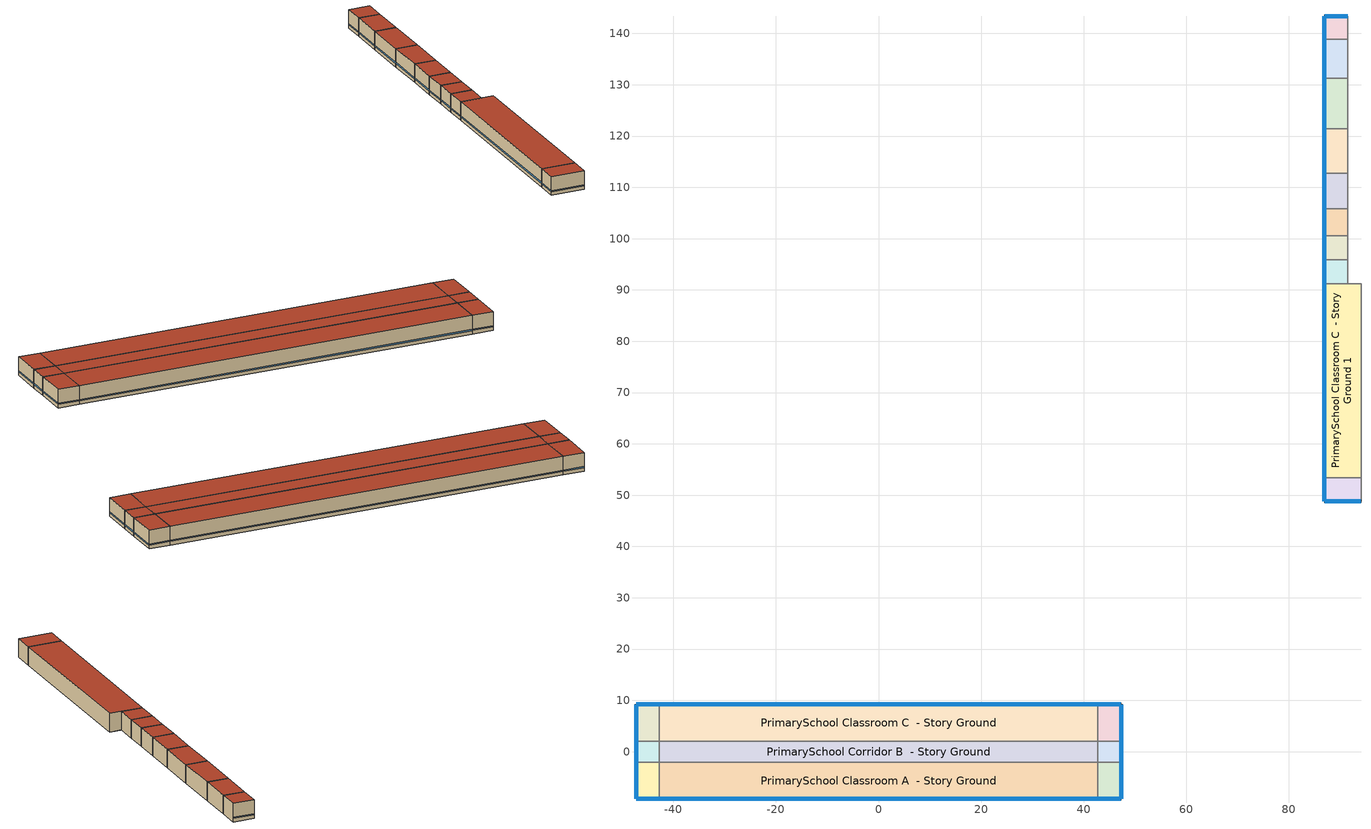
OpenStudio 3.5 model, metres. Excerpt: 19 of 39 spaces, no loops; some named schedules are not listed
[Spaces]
PrimarySchool Classroom A end_a - Story Ground
 floor ground (Foundation F 126 Perim 1171 Area 3262): -47.27,-9.21 -47.27,-2.08 -42.7,-2.08 -42.7,-9.21 z0
 wall outside: -47.27,-2.08 -47.27,-9.21 -42.7,-9.21 z0:3.96
 wall to PrimarySchool Corridor B end_a - Story Ground: -42.7,-2.08 -47.27,-2.08 z0:3.96
 wall to PrimarySchool Classroom A  - Story Ground: -42.7,-9.21 -42.7,-2.08 z0:3.96
 window: -47.25,-9.21 -42.73,-9.21 / -47.27,-2.1 -47.27,-9.19 z0.76:1
 roof outside: -42.7,-9.21 -42.7,-2.08 -47.27,-2.08 -47.27,-9.21 z3.96
PrimarySchool Corridor B end_a - Story Ground
 floor ground (Foundation F 126 Perim 415 Area 1899): -47.27,-2.08 -47.27,2.08 -42.7,2.08 -42.7,-2.08 z0
 wall outside: -47.27,2.08 -47.27,-2.08 z0:3.96
 wall to PrimarySchool Classroom C end_a - Story Ground: -42.7,2.08 -47.27,2.08 z0:3.96
 wall to PrimarySchool Corridor B  - Story Ground: -42.7,-2.08 -42.7,2.08 z0:3.96
 window: -47.27,2.05 -47.27,-2.05 z0.76:1
 roof outside: -42.7,-2.08 -42.7,2.08 -47.27,2.08 -47.27,-2.08 z3.96
PrimarySchool Classroom C end_a - Story Ground
 floor ground (Foundation F 126 Perim 1171 Area 3262): -47.27,2.08 -47.27,9.21 -42.7,9.21 -42.7,2.08 z0
 wall outside: -42.7,9.21 -47.27,9.21 -47.27,2.08 z0:3.96
 wall to PrimarySchool Classroom C  - Story Ground: -42.7,2.08 -42.7,9.21 z0:3.96
 window: -47.27,9.19 -47.27,2.1 / -42.73,9.21 -47.25,9.21 z0.76:1
 roof outside: -42.7,2.08 -42.7,9.21 -47.27,9.21 -47.27,2.08 z3.96
PrimarySchool Classroom A  - Story Ground
 floor ground (Foundation F 126 Perim 854 Area 60936): -42.7,-9.21 -42.7,-2.08 42.7,-2.08 42.7,-9.21 z0
 wall outside: -42.7,-9.21 42.7,-9.21 z0:3.96
 wall to PrimarySchool Corridor B  - Story Ground: 42.7,-2.08 -42.7,-2.08 z0:3.96
 wall to PrimarySchool Classroom A end_b - Story Ground: 42.7,-9.21 42.7,-2.08 z0:3.96
 window: -42.68,-9.21 42.68,-9.21 z0.76:1
 roof outside: 42.7,-9.21 42.7,-2.08 -42.7,-2.08 -42.7,-9.21 z3.96
PrimarySchool Corridor B  - Story Ground
 floor ground (Foundation F 126 Perim 0 Area 35475): -42.7,-2.08 -42.7,2.08 42.7,2.08 42.7,-2.08 z0
 wall to PrimarySchool Classroom C  - Story Ground: 42.7,2.08 -42.7,2.08 z0:3.96
 wall to PrimarySchool Corridor B end_b - Story Ground: 42.7,-2.08 42.7,2.08 z0:3.96
 roof outside: 42.7,-2.08 42.7,2.08 -42.7,2.08 -42.7,-2.08 z3.96
PrimarySchool Classroom C  - Story Ground
 floor ground (Foundation F 126 Perim 854 Area 60936): -42.7,2.08 -42.7,9.21 42.7,9.21 42.7,2.08 z0
 wall outside: 42.7,9.21 -42.7,9.21 z0:3.96
 wall to PrimarySchool Classroom C end_b - Story Ground: 42.7,2.08 42.7,9.21 z0:3.96
 window: 42.68,9.21 -42.68,9.21 z0.76:1
 roof outside: 42.7,2.08 42.7,9.21 -42.7,9.21 -42.7,2.08 z3.96
PrimarySchool Classroom A end_b - Story Ground
 floor ground (Foundation F 126 Perim 1171 Area 3262): 42.7,-9.21 42.7,-2.08 47.27,-2.08 47.27,-9.21 z0
 wall outside: 42.7,-9.21 47.27,-9.21 47.27,-2.08 z0:3.96
 wall to PrimarySchool Corridor B end_b - Story Ground: 47.27,-2.08 42.7,-2.08 z0:3.96
 window: 42.73,-9.21 47.25,-9.21 / 47.27,-9.19 47.27,-2.1 z0.76:1
 roof outside: 47.27,-9.21 47.27,-2.08 42.7,-2.08 42.7,-9.21 z3.96
PrimarySchool Corridor B end_b - Story Ground
 floor ground (Foundation F 126 Perim 415 Area 1899): 42.7,-2.08 42.7,2.08 47.27,2.08 47.27,-2.08 z0
 wall outside: 47.27,-2.08 47.27,2.08 z0:3.96
 wall to PrimarySchool Classroom C end_b - Story Ground: 47.27,2.08 42.7,2.08 z0:3.96
 window: 47.27,-2.05 47.27,2.05 z0.76:1
 roof outside: 47.27,-2.08 47.27,2.08 42.7,2.08 42.7,-2.08 z3.96
PrimarySchool Classroom C end_b - Story Ground
 floor ground (Foundation F 126 Perim 1171 Area 3262): 42.7,2.08 42.7,9.21 47.27,9.21 47.27,2.08 z0
 wall outside: 47.27,2.08 47.27,9.21 42.7,9.21 z0:3.96
 window: 47.25,9.21 42.73,9.21 / 47.27,2.1 47.27,9.19 z0.76:1
 roof outside: 47.27,2.08 47.27,9.21 42.7,9.21 42.7,2.08 z3.96
PrimarySchool Classroom C end_a - Story Ground 1
 floor ground (Foundation F 126 Perim 1171 Area 3262): 94.03,48.84 86.9,48.84 86.9,53.41 94.03,53.41 z0
 wall outside: 86.9,53.41 86.9,48.84 94.03,48.84 z0:3.96
 wall to PrimarySchool Classroom C  - Story Ground 1: 94.03,53.41 86.9,53.41 z0:3.96
 wall to PrimarySchool Corridor B end_a - Story Ground 1: 94.03,48.84 94.03,53.41 z0:3.96
 window: 86.92,48.84 94.01,48.84 / 86.9,53.38 86.9,48.86 z0.76:1
 roof outside: 94.03,53.41 86.9,53.41 86.9,48.84 94.03,48.84 z3.96
PrimarySchool Classroom C  - Story Ground 1
 floor ground (Foundation F 126 Perim 3784 Area 2700): 94.03,53.41 86.9,53.41 86.9,91.25 94.03,91.25 z0
 wall outside: 86.9,91.25 86.9,53.41 z0:3.96
 wall to PrimarySchool Kitchen B  - Story Ground: 94.03,91.25 91.47,91.25 z0:3.96
 wall to PrimarySchool Corridor B  - Story Ground 1: 94.03,53.41 94.03,91.25 z0:3.96
 wall to PrimarySchool Kitchen C  - Story Ground: 91.47,91.25 86.9,91.25 z0:3.96
 window: 86.9,91.23 86.9,53.43 z0.76:1
 roof outside: 94.03,91.25 86.9,91.25 86.9,53.41 94.03,53.41 z3.96
PrimarySchool Kitchen C  - Story Ground
 floor ground (Foundation F 126 Perim 461 Area 211): 91.47,91.25 86.9,91.25 86.9,95.86 91.47,95.86 z0
 wall outside: 86.9,95.86 86.9,91.25 z0:3.96
 wall to PrimarySchool Lobby C  - Story Ground: 91.47,95.86 86.9,95.86 z0:3.96
 wall to PrimarySchool Kitchen B  - Story Ground: 91.47,91.25 91.47,95.86 z0:3.96
 window: 86.9,95.84 86.9,91.28 z0.76:1
 roof outside: 91.47,95.86 86.9,95.86 86.9,91.25 91.47,91.25 z3.96
PrimarySchool Lobby C  - Story Ground
 floor ground (Foundation F 126 Perim 471 Area 2153): 91.47,95.86 86.9,95.86 86.9,100.57 91.47,100.57 z0
 wall outside: 86.9,100.57 86.9,95.86 z0:3.96
 wall to PrimarySchool Restroom C  - Story Ground: 91.47,100.57 86.9,100.57 z0:3.96
 wall to PrimarySchool Lobby B  - Story Ground: 91.47,95.86 91.47,100.57 z0:3.96
 window: 86.9,100.55 86.9,95.89 z0.76:1
 roof outside: 91.47,100.57 86.9,100.57 86.9,95.86 91.47,95.86 z3.96
PrimarySchool Restroom C  - Story Ground
 floor ground (Foundation F 126 Perim 524 Area 2395): 91.47,100.57 86.9,100.57 86.9,105.81 91.47,105.81 z0
 wall outside: 86.9,105.81 86.9,100.57 z0:3.96
 wall to PrimarySchool Mechanical C  - Story Ground: 91.47,105.81 86.9,105.81 z0:3.96
 wall to PrimarySchool Restroom B  - Story Ground: 91.47,100.57 91.47,105.81 z0:3.96
 window: 86.9,105.79 86.9,100.6 z0.76:1
 roof outside: 91.47,105.81 86.9,105.81 86.9,100.57 91.47,100.57 z3.96
PrimarySchool Mechanical C  - Story Ground
 floor ground (Foundation F 126 Perim 694 Area 3173): 91.47,105.81 86.9,105.81 86.9,112.75 91.47,112.75 z0
 wall outside: 86.9,112.75 86.9,105.81 z0:3.96
 wall to PrimarySchool Cafeteria C  - Story Ground: 91.47,112.75 86.9,112.75 z0:3.96
 wall to PrimarySchool Mechanical B  - Story Ground: 91.47,105.81 91.47,112.75 z0:3.96
 window: 86.9,112.73 86.9,105.84 z0.76:1
 roof outside: 91.47,112.75 86.9,112.75 86.9,105.81 91.47,105.81 z3.96
PrimarySchool Cafeteria C  - Story Ground
 floor ground (Foundation F 126 Perim 866 Area 396): 91.47,112.75 86.9,112.75 86.9,121.41 91.47,121.41 z0
 wall outside: 86.9,121.41 86.9,112.75 z0:3.96
 wall to PrimarySchool Gym C  - Story Ground: 91.47,121.41 86.9,121.41 z0:3.96
 wall to PrimarySchool Cafeteria B  - Story Ground: 91.47,112.75 91.47,121.41 z0:3.96
 window: 86.9,121.39 86.9,112.78 z0.76:1
 roof outside: 91.47,121.41 86.9,121.41 86.9,112.75 91.47,112.75 z3.96
PrimarySchool Gym C  - Story Ground
 floor ground (Foundation F 126 Perim 983 Area 4496): 91.47,121.41 86.9,121.41 86.9,131.24 91.47,131.24 z0
 wall outside: 86.9,131.24 86.9,121.41 z0:3.96
 wall to PrimarySchool Office C  - Story Ground: 91.47,131.24 86.9,131.24 z0:3.96
 wall to PrimarySchool Gym B  - Story Ground: 91.47,121.41 91.47,131.24 z0:3.96
 window: 86.9,131.22 86.9,121.44 z0.76:1
 roof outside: 91.47,131.24 86.9,131.24 86.9,121.41 91.47,121.41 z3.96
PrimarySchool Office C  - Story Ground
 floor ground (Foundation F 126 Perim 757 Area 346): 91.47,131.24 86.9,131.24 86.9,138.81 91.47,138.81 z0
 wall outside: 86.9,138.81 86.9,131.24 z0:3.96
 wall to PrimarySchool Office C end_b - Story Ground: 91.47,138.81 86.9,138.81 z0:3.96
 wall to PrimarySchool Office B  - Story Ground: 91.47,131.24 91.47,138.81 z0:3.96
 window: 86.9,138.79 86.9,131.27 z0.76:1
 roof outside: 91.47,138.81 86.9,138.81 86.9,131.24 91.47,131.24 z3.96
PrimarySchool Office C end_b - Story Ground
 floor ground (Foundation F 126 Perim 914 Area 209): 91.47,138.81 86.9,138.81 86.9,143.38 91.47,143.38 z0
 wall outside: 91.47,143.38 86.9,143.38 86.9,138.81 z0:3.96
 wall to PrimarySchool Office B end_b - Story Ground: 91.47,138.81 91.47,143.38 z0:3.96
 window: 86.9,143.36 86.9,138.84 / 91.45,143.38 86.92,143.38 z0.76:1
 roof outside: 91.47,143.38 86.9,143.38 86.9,138.81 91.47,138.81 z3.96
[Site]
Altoona Blair Co_PA_USA: Latitude {deg}=40.3; Longitude {deg}=-78.32; Time Zone {hr}=-5; Elevation {m}=448; Terrain=City
[Site:WaterMainsTemperature]
Calculation Method=Correlation; Annual Average Outdoor Air Temperature {C}=10.9275; Maximum Difference In Monthly Average Outdoor Air Temperatures {deltaC}=25.21
[SizingPeriod:DesignDay] Daily Dry-Bulb Temperature Range {deltaC}=10.7; Barometric Pressure {Pa}=96058; Wind Speed {m/s}=3.5; Wind Direction {deg}=280; Rain Indicator=No; Snow Indicator=No; Day of Month=21; Month=7; Day Type=SummerDesignDay; Daylight Saving Time Indicator=No; Dry-Bulb Temperature Range Modifier Type=DefaultMultipliers; Solar Model Indicator=ASHRAETau; ASHRAE Clear Sky Optical Depth for Beam Irradiance=0.438; ASHRAE Clear Sky Optical Depth for Diffuse Irradiance=2.116
Name | Maximum Dry-Bulb Temperature {C} | Humidity Condition Type | Wetbulb or DewPoint at Maximum Dry-Bulb {C}
Altoona Blair Co Ann Clg .4% Condns DB=>MWB 1 | 31.3 | Wetbulb | 22.1
Altoona Blair Co Ann Clg .4% Condns WB=>MDB 1 | 28.8 | Wetbulb | 23.7
Altoona Blair Co Ann Clg 1% Condns DB=>MWB 1 | 29.8 | Wetbulb | 21.6
Altoona Blair Co Ann Clg 2% Condns DP=>MDB 1 | 24.6 | Dewpoint | 20.6
[ClimateZones]
Climate Zone Institution Name 1=ASHRAE; Climate Zone Document Name 1=ANSI/ASHRAE Standard 169; Climate Zone Document Year 1=2006; Climate Zone Value 1=ASHRAE 169-2013-5A; Climate Zone Institution Name 2=CEC; Climate Zone Document Name 2=California Climate Zone Descriptions; Climate Zone Document Year 2=1995
[Building]
ComStock DOE Ref 1980-2004|PrimarySchool: North Axis {deg}=225; Default Construction Set=ComStock DOE Ref 1980-2004 - PriSchl - ASHRAE 169-2013-5A; Default Schedule Set=Building Default Schedule Set; Standards Building Type=PrimarySchool
[Site:GroundTemperature:FCfactorMethod]
January Ground Temperature {C}=9.7; February Ground Temperature {C}=6; March Ground Temperature {C}=-2.2; April Ground Temperature {C}=-3.4; May Ground Temperature {C}=-4.2; June Ground Temperature {C}=2.7; July Ground Temperature {C}=7.5; August Ground Temperature {C}=13.7; September Ground Temperature {C}=18.6; October Ground Temperature {C}=22; November Ground Temperature {C}=20.7; December Ground Temperature {C}=16.5
[Construction:FfactorGroundFloor] F-Factor {W/m-K}=1.26344
Name | Area {m2} | PerimeterExposed {m}
Foundation F 126 Perim 914 Area 209 | 20.9032 | 9.144
Foundation F 126 Perim 983 Area 4496 | 44.9568 | 9.83308
Foundation F 126 Perim 866 Area 396 | 39.5966 | 8.66067
Foundation F 126 Perim 415 Area 1899 | 18.9911 | 4.15377
Foundation F 126 Perim 1171 Area 3262 | 32.6209 | 11.7069
Foundation F 126 Perim 0 Area 35475 | 354.752 | 0
Foundation F 126 Perim 461 Area 211 | 21.0951 | 4.61398
Foundation F 126 Perim 3784 Area 2700 | 270.004 | 37.8426
Foundation F 126 Perim 524 Area 2395 | 23.9482 | 5.238
Foundation F 126 Perim 854 Area 60936 | 609.357 | 85.4048
Foundation F 126 Perim 757 Area 346 | 34.6012 | 7.56807
Foundation F 126 Perim 694 Area 3173 | 31.7291 | 6.93988
Foundation F 126 Perim 471 Area 2153 | 21.5274 | 4.70853
[DefaultConstructionSet]
ComStock DOE Ref 1980-2004 - PriSchl - ASHRAE 169-2013-5A: Default Exterior Surface Constructions=Default Surface Constructions 1; Default Interior Surface Constructions=Default Surface Constructions 2; Default Ground Contact Surface Constructions=Default Surface Constructions 3; Default Exterior SubSurface Constructions=Default Sub Surface Constructions 1; Default Interior SubSurface Constructions=Default Sub Surface Constructions 2; Interior Partition Construction=Typical Interior Partition
[DefaultSurfaceConstructions]
Name | Floor Construction | Wall Construction | Roof Ceiling Construction
Default Surface Constructions 1 | Typical Insulated Exterior Mass Floor | Typical Insulated Exterior Mass Wall R-10.0 | Typical IEAD Roof R-18.87
Default Surface Constructions 2 | Typical Interior Floor | Typical Interior Wall | Typical Interior Ceiling
Default Surface Constructions 3 | Typical Insulated Carpeted 6in Slab Floor | Typical Insulated Basement Mass Wall R-10.0
[Construction]
Typical Insulated Exterior Mass Floor: Typical Insulation R-10.02, 4 in. Normalweight Concrete Floor, Typical Carpet Pad
Typical IEAD Roof R-18.87: Roof Membrane, Typical Insulation R-17.75, Metal Roof Surface
Typical Interior Floor: 100mm Normalweight concrete floor, CP02 CARPET PAD
Typical Interior Wall: G01 13mm gypsum board, G01 13mm gypsum board
Typical Interior Ceiling: CP02 CARPET PAD, 100mm Normalweight concrete floor
Typical Insulated Carpeted 6in Slab Floor: 6 in. Normalweight Concrete Floor, Typical Carpet Pad
Typical Insulated Basement Mass Wall R-10.0: Typical Insulation R-8.45, 8 in. Concrete Block Basement Wall
U 0.59 SHGC 0.39 Simple Glazing Window U-0.59 SHGC 0.39: U 0.59 SHGC 0.39 Simple Glazing U-0.59 SHGC 0.39
U 0.59 SHGC 0.39 Simple Glazing Window U-0.59 SHGC 0.39 1: U 0.59 SHGC 0.39 Simple Glazing U-0.59 SHGC 0.39 1
Typical Insulated Metal Door: F08 Metal surface, Typical Insulation R-7.61
U 0.88 SHGC 0.16 Sgl Ref-A-L Clr 6mm: REF A CLEAR LO 6MM
Typical Overhead Door: Typical Insulation R-7.61
Typical Interior Window: Clear 3mm
Typical Interior Door; Typical Interior Partition: G05 25mm wood
Typical Insulated Exterior Mass Wall R-10.0: 1IN Stucco, 8IN CONCRETE HW RefBldg, Typical Insulation R-7.61, 1/2IN Gypsum
[Material:NoMass] Roughness=Smooth; Thermal Absorptance=0.9; Solar Absorptance=0.7
Name | Thermal Resistance {m2-K/W} | Visible Absorptance
Typical Insulation R-10.02 | 1.76396 | 0.7
Typical Carpet Pad; CP02 CARPET PAD | 0.21648 | 0.8
Typical Insulation R-17.75 | 3.12608 | 0.7
Typical Insulation R-8.45 | 1.4881 | 0.7
Typical Insulation R-7.61 | 1.34047 | 0.7
[Material] Thermal Absorptance=0.9
Name | Roughness | Thickness {m} | Conductivity {W/m-K} | Density {kg/m3} | Specific Heat {J/kg-K} | Solar Absorptance | Visible Absorptance
4 in. Normalweight Concrete Floor | MediumRough | 0.1016 | 2.31 | 2322 | 832 | 0.7 | 0.7
Roof Membrane | VeryRough | 0.0095 | 0.16 | 1121.29 | 1460 | 0.7 | 0.7
Metal Roof Surface; F08 Metal surface | Smooth | 0.0008 | 45.28 | 7824 | 500 | 0.7 | 0.7
100mm Normalweight concrete floor | MediumRough | 0.1016 | 2.31045 | 2322 | 832.557 | 0.7 | 0.7
G01 13mm gypsum board | Smooth | 0.0127 | 0.160031 | 800.001 | 1090.73 | 0.7 | 0.5
6 in. Normalweight Concrete Floor | MediumRough | 0.1524 | 2.31 | 2322 | 832 | 0.7 | 0.7
8 in. Concrete Block Basement Wall | MediumRough | 0.2032 | 1.326 | 1842 | 912 | 0.7 | 0.7
G05 25mm wood | MediumSmooth | 0.0254 | 0.15 | 608 | 1630 | 0.5 | 0.5
1IN Stucco | Smooth | 0.0253 | 0.6918 | 1858 | 837 | 0.7 | 0.92
8IN CONCRETE HW RefBldg | Rough | 0.2032 | 1.311 | 2240 | 836.8 | 0.7 | 0.7
1/2IN Gypsum | Smooth | 0.0127 | 0.16 | 784.9 | 830 | 0.4 | 0.4
[DefaultSubSurfaceConstructions]
Name | Fixed Window Construction | Operable Window Construction | Door Construction | Glass Door Construction | Overhead Door Construction | Tubular Daylight Dome Construction | Tubular Daylight Diffuser Construction
Default Sub Surface Constructions 1 | U 0.59 SHGC 0.39 Simple Glazing Window U-0.59 SHGC 0.39 | U 0.59 SHGC 0.39 Simple Glazing Window U-0.59 SHGC 0.39 1 | Typical Insulated Metal Door | U 0.88 SHGC 0.16 Sgl Ref-A-L Clr 6mm | Typical Overhead Door | Typical Interior Window | Typical Interior Window
Default Sub Surface Constructions 2 | Typical Interior Window | Typical Interior Window | Typical Interior Door
[WindowMaterial:SimpleGlazingSystem] U-Factor {W/m2-K}=3.35018; Solar Heat Gain Coefficient=0.39; Visible Transmittance=0.31
U 0.59 SHGC 0.39 Simple Glazing U-0.59 SHGC 0.39; U 0.59 SHGC 0.39 Simple Glazing U-0.59 SHGC 0.39 1
[WindowMaterial:Glazing] Optical Data Type=SpectralAverage; Infrared Transmittance at Normal Incidence=0; Front Side Infrared Hemispherical Emissivity=0.84; Conductivity {W/m-K}=0.9; Dirt Correction Factor for Solar and Visible Transmittance=1; Solar Diffusing=No
Name | Thickness {m} | Solar Transmittance at Normal Incidence | Front Side Solar Reflectance at Normal Incidence | Back Side Solar Reflectance at Normal Incidence | Visible Transmittance at Normal Incidence | Front Side Visible Reflectance at Normal Incidence | Back Side Visible Reflectance at Normal Incidence | Back Side Infrared Hemispherical Emissivity
REF A CLEAR LO 6MM | 0.006 | 0.066 | 0.341 | 0.493 | 0.08 | 0.41 | 0.37 | 0.4
Clear 3mm | 0.003 | 0.837 | 0.075 | 0.075 | 0.898 | 0.081 | 0.081 | 0.84
[SpaceType]
Name | Default Schedule Set | Design Specification Outdoor Air Object | Standards Building Type | Standards Space Type
PrimarySchool Kitchen - ComStock DOE Ref 1980-2004 | PrimarySchool Kitchen Schedule Set | PrimarySchool Kitchen Ventilation | PrimarySchool | Kitchen
PrimarySchool Lobby - ComStock DOE Ref 1980-2004 | PrimarySchool Lobby Schedule Set | PrimarySchool Lobby Ventilation | PrimarySchool | Lobby
PrimarySchool Restroom - ComStock DOE Ref 1980-2004 | PrimarySchool Restroom Schedule Set | PrimarySchool Restroom Ventilation | PrimarySchool | Restroom
PrimarySchool Mechanical - ComStock DOE Ref 1980-2004 | PrimarySchool Mechanical Schedule Set | PrimarySchool Mechanical Ventilation | PrimarySchool | Mechanical
PrimarySchool Cafeteria - ComStock DOE Ref 1980-2004 | PrimarySchool Cafeteria Schedule Set | PrimarySchool Cafeteria Ventilation | PrimarySchool | Cafeteria
PrimarySchool Gym - ComStock DOE Ref 1980-2004 | PrimarySchool Gym Schedule Set | PrimarySchool Gym Ventilation | PrimarySchool | Gym
PrimarySchool Office - ComStock DOE Ref 1980-2004 | PrimarySchool Office Schedule Set | PrimarySchool Office Ventilation | PrimarySchool | Office
PrimarySchool Corridor - ComStock DOE Ref 1980-2004 | PrimarySchool Corridor Schedule Set | PrimarySchool Corridor Ventilation | PrimarySchool | Corridor
PrimarySchool Classroom - ComStock DOE Ref 1980-2004 | PrimarySchool Classroom Schedule Set | PrimarySchool Classroom Ventilation
[BuildingStory]
Story Ground: Nominal Z Coordinate {m}=0; Nominal Floor to Floor Height {m}=3.9624
[Space] Building Story=Story Ground
Name | Space Type | Thermal Zone
PrimarySchool Classroom A end_a - Story Ground | PrimarySchool Classroom - ComStock DOE Ref 1980-2004 | Zone PrimarySchool Classroom A end_a - Story Ground
PrimarySchool Corridor B end_a - Story Ground | PrimarySchool Corridor - ComStock DOE Ref 1980-2004 | Zone PrimarySchool Corridor B end_a - Story Ground
PrimarySchool Classroom C end_a - Story Ground | PrimarySchool Classroom - ComStock DOE Ref 1980-2004 | Zone PrimarySchool Classroom C end_a - Story Ground
PrimarySchool Classroom A  - Story Ground | PrimarySchool Classroom - ComStock DOE Ref 1980-2004 | Zone PrimarySchool Classroom A  - Story Ground
PrimarySchool Corridor B  - Story Ground | PrimarySchool Corridor - ComStock DOE Ref 1980-2004 | Zone PrimarySchool Corridor B  - Story Ground
PrimarySchool Classroom C  - Story Ground | PrimarySchool Classroom - ComStock DOE Ref 1980-2004 | Zone PrimarySchool Classroom C  - Story Ground
PrimarySchool Classroom A end_b - Story Ground | PrimarySchool Classroom - ComStock DOE Ref 1980-2004 | Zone PrimarySchool Classroom A end_b - Story Ground
PrimarySchool Corridor B end_b - Story Ground | PrimarySchool Corridor - ComStock DOE Ref 1980-2004 | Zone PrimarySchool Corridor B end_b - Story Ground
PrimarySchool Classroom C end_b - Story Ground | PrimarySchool Classroom - ComStock DOE Ref 1980-2004 | Zone PrimarySchool Classroom C end_b - Story Ground
PrimarySchool Classroom C end_a - Story Ground 1 | PrimarySchool Classroom - ComStock DOE Ref 1980-2004 | Zone PrimarySchool Classroom C end_a - Story Ground 1
PrimarySchool Classroom C  - Story Ground 1 | PrimarySchool Classroom - ComStock DOE Ref 1980-2004 | Zone PrimarySchool Classroom C  - Story Ground 1
PrimarySchool Kitchen C  - Story Ground | PrimarySchool Kitchen - ComStock DOE Ref 1980-2004 | Zone PrimarySchool Kitchen C  - Story Ground
PrimarySchool Lobby C  - Story Ground | PrimarySchool Lobby - ComStock DOE Ref 1980-2004 | Zone PrimarySchool Lobby C  - Story Ground
PrimarySchool Restroom C  - Story Ground | PrimarySchool Restroom - ComStock DOE Ref 1980-2004 | Zone PrimarySchool Restroom C  - Story Ground
PrimarySchool Mechanical C  - Story Ground | PrimarySchool Mechanical - ComStock DOE Ref 1980-2004 | Zone PrimarySchool Mechanical C  - Story Ground
PrimarySchool Cafeteria C  - Story Ground | PrimarySchool Cafeteria - ComStock DOE Ref 1980-2004 | Zone PrimarySchool Cafeteria C  - Story Ground
PrimarySchool Gym C  - Story Ground | PrimarySchool Gym - ComStock DOE Ref 1980-2004 | Zone PrimarySchool Gym C  - Story Ground
PrimarySchool Office C  - Story Ground | PrimarySchool Office - ComStock DOE Ref 1980-2004 | Zone PrimarySchool Office C  - Story Ground
PrimarySchool Office C end_b - Story Ground | PrimarySchool Office - ComStock DOE Ref 1980-2004 | Zone PrimarySchool Office C end_b - Story Ground
[ThermalZone] Multiplier=1; Use Ideal Air Loads=No
Name | Thermostat
Zone PrimarySchool Classroom A end_a - Story Ground | PrimarySchool Classroom - ComStock DOE Ref 1980-2004 Thermostat 2
Zone PrimarySchool Corridor B end_a - Story Ground | PrimarySchool Corridor - ComStock DOE Ref 1980-2004 Thermostat 2
Zone PrimarySchool Classroom C end_a - Story Ground | PrimarySchool Classroom - ComStock DOE Ref 1980-2004 Thermostat 7
Zone PrimarySchool Classroom A  - Story Ground | PrimarySchool Classroom - ComStock DOE Ref 1980-2004 Thermostat
Zone PrimarySchool Corridor B  - Story Ground | PrimarySchool Corridor - ComStock DOE Ref 1980-2004 Thermostat
Zone PrimarySchool Classroom C  - Story Ground | PrimarySchool Classroom - ComStock DOE Ref 1980-2004 Thermostat 5
Zone PrimarySchool Classroom A end_b - Story Ground | PrimarySchool Classroom - ComStock DOE Ref 1980-2004 Thermostat 4
Zone PrimarySchool Corridor B end_b - Story Ground | PrimarySchool Corridor - ComStock DOE Ref 1980-2004 Thermostat 4
Zone PrimarySchool Classroom C end_b - Story Ground | PrimarySchool Classroom - ComStock DOE Ref 1980-2004 Thermostat 9
Zone PrimarySchool Classroom C end_a - Story Ground 1 | PrimarySchool Classroom - ComStock DOE Ref 1980-2004 Thermostat 8
Zone PrimarySchool Classroom C  - Story Ground 1 | PrimarySchool Classroom - ComStock DOE Ref 1980-2004 Thermostat 6
Zone PrimarySchool Kitchen C  - Story Ground | PrimarySchool Kitchen - ComStock DOE Ref 1980-2004 Thermostat 2
Zone PrimarySchool Lobby C  - Story Ground | PrimarySchool Lobby - ComStock DOE Ref 1980-2004 Thermostat 2
Zone PrimarySchool Restroom C  - Story Ground | PrimarySchool Restroom - ComStock DOE Ref 1980-2004 Thermostat 2
Zone PrimarySchool Mechanical C  - Story Ground | PrimarySchool Mechanical - ComStock DOE Ref 1980-2004 Thermostat 2
Zone PrimarySchool Cafeteria C  - Story Ground | PrimarySchool Cafeteria - ComStock DOE Ref 1980-2004 Thermostat 2
Zone PrimarySchool Gym C  - Story Ground | PrimarySchool Gym - ComStock DOE Ref 1980-2004 Thermostat 2
Zone PrimarySchool Office C  - Story Ground | PrimarySchool Office - ComStock DOE Ref 1980-2004 Thermostat 4
Zone PrimarySchool Office C end_b - Story Ground | PrimarySchool Office - ComStock DOE Ref 1980-2004 Thermostat 5
[People:Definition] Number of People Calculation Method=People/Area; Fraction Radiant=0.3
Name | People per Space Floor Area {person/m2}
PrimarySchool Cafeteria People Definition | 0.71763
PrimarySchool Classroom People Definition | 0.249938
PrimarySchool Corridor People Definition; PrimarySchool Restroom People Definition | 0.0999967
PrimarySchool Gym People Definition | 0.300313
PrimarySchool Kitchen People Definition | 0.149941
PrimarySchool Mechanical People Definition | 0.0100104
PrimarySchool Office People Definition | 0.0500522
[People] Work Efficiency Schedule=Work Efficiency Schedule; Clothing Insulation Schedule=Clothing Schedule; Air Velocity Schedule=Air Velocity Schedule; Multiplier=1
Name | People Definition | Space or SpaceType
PrimarySchool Cafeteria People | PrimarySchool Cafeteria People Definition | PrimarySchool Cafeteria - ComStock DOE Ref 1980-2004
PrimarySchool Classroom People | PrimarySchool Classroom People Definition | PrimarySchool Classroom - ComStock DOE Ref 1980-2004
PrimarySchool Corridor People | PrimarySchool Corridor People Definition | PrimarySchool Corridor - ComStock DOE Ref 1980-2004
PrimarySchool Gym People | PrimarySchool Gym People Definition | PrimarySchool Gym - ComStock DOE Ref 1980-2004
PrimarySchool Kitchen People | PrimarySchool Kitchen People Definition | PrimarySchool Kitchen - ComStock DOE Ref 1980-2004
PrimarySchool Mechanical People | PrimarySchool Mechanical People Definition | PrimarySchool Mechanical - ComStock DOE Ref 1980-2004
PrimarySchool Office People | PrimarySchool Office People Definition | PrimarySchool Office - ComStock DOE Ref 1980-2004
PrimarySchool Restroom People | PrimarySchool Restroom People Definition | PrimarySchool Restroom - ComStock DOE Ref 1980-2004
[Lights:Definition] Design Level Calculation Method=Watts/Area; Fraction Visible=0.2; Return Air Fraction=0
Name | Watts per Space Floor Area {W/m2} | Fraction Radiant
PrimarySchool Cafeteria Lights Definition | 15.8229 | 0.660837
PrimarySchool Classroom Lights Definition | 22.6042 | 0.660837
PrimarySchool Corridor Lights Definition; PrimarySchool Restroom Lights Definition | 10.1719 | 0.660837
PrimarySchool Gym Lights Definition | 12.0933 | 0.660837
PrimarySchool Kitchen Lights Definition | 18.0834 | 0.660837
PrimarySchool Lobby Lights Definition | 12.8844 | 0.660837
PrimarySchool Mechanical Lights Definition | 8.70262 | 0.647157
PrimarySchool Office Lights Definition | 21.361 | 0.660837
[Lights] Fraction Replaceable=1
Name | Lights Definition | Space or SpaceType
PrimarySchool Cafeteria Lights | PrimarySchool Cafeteria Lights Definition | PrimarySchool Cafeteria - ComStock DOE Ref 1980-2004
PrimarySchool Classroom Lights | PrimarySchool Classroom Lights Definition | PrimarySchool Classroom - ComStock DOE Ref 1980-2004
PrimarySchool Corridor Lights | PrimarySchool Corridor Lights Definition | PrimarySchool Corridor - ComStock DOE Ref 1980-2004
PrimarySchool Gym Lights | PrimarySchool Gym Lights Definition | PrimarySchool Gym - ComStock DOE Ref 1980-2004
PrimarySchool Kitchen Lights | PrimarySchool Kitchen Lights Definition | PrimarySchool Kitchen - ComStock DOE Ref 1980-2004
PrimarySchool Lobby Lights | PrimarySchool Lobby Lights Definition | PrimarySchool Lobby - ComStock DOE Ref 1980-2004
PrimarySchool Mechanical Lights | PrimarySchool Mechanical Lights Definition | PrimarySchool Mechanical - ComStock DOE Ref 1980-2004
PrimarySchool Office Lights | PrimarySchool Office Lights Definition | PrimarySchool Office - ComStock DOE Ref 1980-2004
PrimarySchool Restroom Lights | PrimarySchool Restroom Lights Definition | PrimarySchool Restroom - ComStock DOE Ref 1980-2004
[ElectricEquipment:Definition] Design Level Calculation Method=Watts/Area
Name | Watts per Space Floor Area {W/m2} | Fraction Latent | Fraction Radiant | Fraction Lost
PrimarySchool Cafeteria Elec Equip Definition | 3.29942 | 0 | 0.5 | 0
PrimarySchool Classroom Elec Equip Definition | 1.9433 | 0 | 0.5 | 0
PrimarySchool Corridor Elec Equip Definition; PrimarySchool Lobby Elec Equip Definition; PrimarySchool Mechanical Elec Equip Definition; PrimarySchool Restroom Elec Equip Definition | 0.517282 | 0 | 0.5 | 0
PrimarySchool Gym Elec Equip Definition | 0.643107 | 0 | 0.5 | 0
PrimarySchool Kitchen Elec Equip Definition | 24.7457 | 0.25 | 0.3 | 0.2
PrimarySchool Office Elec Equip Definition | 1.39806 | 0 | 0.5 | 0
[ElectricEquipment]
Name | Electric Equipment Definition | Space or SpaceType
PrimarySchool Cafeteria Elec Equip | PrimarySchool Cafeteria Elec Equip Definition | PrimarySchool Cafeteria - ComStock DOE Ref 1980-2004
PrimarySchool Classroom Elec Equip | PrimarySchool Classroom Elec Equip Definition | PrimarySchool Classroom - ComStock DOE Ref 1980-2004
PrimarySchool Corridor Elec Equip | PrimarySchool Corridor Elec Equip Definition | PrimarySchool Corridor - ComStock DOE Ref 1980-2004
PrimarySchool Gym Elec Equip | PrimarySchool Gym Elec Equip Definition | PrimarySchool Gym - ComStock DOE Ref 1980-2004
PrimarySchool Kitchen Elec Equip | PrimarySchool Kitchen Elec Equip Definition | PrimarySchool Kitchen - ComStock DOE Ref 1980-2004
PrimarySchool Lobby Elec Equip | PrimarySchool Lobby Elec Equip Definition | PrimarySchool Lobby - ComStock DOE Ref 1980-2004
PrimarySchool Mechanical Elec Equip | PrimarySchool Mechanical Elec Equip Definition | PrimarySchool Mechanical - ComStock DOE Ref 1980-2004
PrimarySchool Office Elec Equip | PrimarySchool Office Elec Equip Definition | PrimarySchool Office - ComStock DOE Ref 1980-2004
PrimarySchool Restroom Elec Equip | PrimarySchool Restroom Elec Equip Definition | PrimarySchool Restroom - ComStock DOE Ref 1980-2004
[DesignSpecification:OutdoorAir] Outdoor Air Method=Sum
Name | Outdoor Air Flow per Person {m3/s-person} | Outdoor Air Flow per Floor Area {m3/s-m2}
PrimarySchool Cafeteria Ventilation; PrimarySchool Gym Ventilation; PrimarySchool Office Ventilation | 0.00943895
PrimarySchool Classroom Ventilation | 0.00799951
PrimarySchool Corridor Ventilation; PrimarySchool Lobby Ventilation |  | 0.000508
PrimarySchool Kitchen Ventilation |  | 0.0023876
PrimarySchool Mechanical Ventilation |  | 0.000254
PrimarySchool Restroom Ventilation |  | 0.0048768
[DefaultScheduleSet]
Name | Number of People Schedule | People Activity Level Schedule | Lighting Schedule | Electric Equipment Schedule | Infiltration Schedule | Gas Equipment Schedule | Hours of Operation Schedule
PrimarySchool Cafeteria Schedule Set | PrimarySchool Cafeteria Occ | PrimarySchool Activity | Education_School BLDG_LIGHT_EndUseData | Education_School BLDG_EQUIP_EndUseData | PrimarySchool Infil
PrimarySchool Classroom Schedule Set; PrimarySchool Corridor Schedule Set; PrimarySchool Lobby Schedule Set; PrimarySchool Mechanical Schedule Set; PrimarySchool Office Schedule Set; PrimarySchool Restroom Schedule Set | PrimarySchool Bldg Occ | PrimarySchool Activity | Education_School BLDG_LIGHT_EndUseData | Education_School BLDG_EQUIP_EndUseData | PrimarySchool Infil
PrimarySchool Gym Schedule Set | PrimarySchool Gym Occ | PrimarySchool Activity | Education_School BLDG_LIGHT_EndUseData | Education_School BLDG_EQUIP_EndUseData | PrimarySchool Infil
PrimarySchool Kitchen Schedule Set | PrimarySchool Bldg Occ | PrimarySchool Activity | Education_School BLDG_LIGHT_EndUseData | Education_School BLDG_EQUIP_EndUseData | PrimarySchool Infil | PrimarySchool Kitchen Gas
Building Default Schedule Set |  |  |  |  |  |  | Building Hours of Operation NonResidential
[GasEquipment:Definition]
PrimarySchool Kitchen Gas Equip Definition: Design Level Calculation Method=Watts/Area; Watts per Space Floor Area {W/m2}=954.579; Fraction Latent=0.1; Fraction Radiant=0.2; Fraction Lost=0.7
[GasEquipment]
PrimarySchool Kitchen Gas Equip: Gas Equipment Definition=PrimarySchool Kitchen Gas Equip Definition; Space or SpaceType=PrimarySchool Kitchen - ComStock DOE Ref 1980-2004
[SpaceInfiltration:DesignFlowRate] Schedule=Always On Discrete; Design Flow Rate Calculation Method=Flow/ExteriorArea; Constant Term Coefficient=0; Temperature Term Coefficient=0; Velocity Term Coefficient=0.224; Velocity Squared Term Coefficient=0
Name | Space or SpaceType | Flow per Exterior Surface Area {m3/s-m2}
PrimarySchool Cafeteria C  - Story Ground Infiltration | PrimarySchool Cafeteria C  - Story Ground | 0.000476001
PrimarySchool Classroom A  - Story Ground Infiltration | PrimarySchool Classroom A  - Story Ground | 0.000366068
PrimarySchool Classroom A end_a - Story Ground Infiltration | PrimarySchool Classroom A end_a - Story Ground | 0.000601936
PrimarySchool Classroom A end_b - Story Ground Infiltration | PrimarySchool Classroom A end_b - Story Ground | 0.000601936
PrimarySchool Classroom C  - Story Ground Infiltration | PrimarySchool Classroom C  - Story Ground | 0.000366068
PrimarySchool Classroom C  - Story Ground 1 Infiltration | PrimarySchool Classroom C  - Story Ground 1 | 0.000366068
PrimarySchool Classroom C end_a - Story Ground Infiltration | PrimarySchool Classroom C end_a - Story Ground | 0.000601936
PrimarySchool Classroom C end_a - Story Ground 1 Infiltration | PrimarySchool Classroom C end_a - Story Ground 1 | 0.000601936
PrimarySchool Classroom C end_b - Story Ground Infiltration | PrimarySchool Classroom C end_b - Story Ground | 0.000601936
PrimarySchool Corridor B end_a - Story Ground Infiltration | PrimarySchool Corridor B end_a - Story Ground | 0.000476001
PrimarySchool Corridor B end_b - Story Ground Infiltration | PrimarySchool Corridor B end_b - Story Ground | 0.000476001
PrimarySchool Gym C  - Story Ground Infiltration | PrimarySchool Gym C  - Story Ground | 0.000476001
PrimarySchool Kitchen C  - Story Ground Infiltration | PrimarySchool Kitchen C  - Story Ground | 0.000476001
PrimarySchool Lobby C  - Story Ground Infiltration | PrimarySchool Lobby C  - Story Ground | 0.000476001
PrimarySchool Mechanical C  - Story Ground Infiltration | PrimarySchool Mechanical C  - Story Ground | 0.000476001
PrimarySchool Office C  - Story Ground Infiltration | PrimarySchool Office C  - Story Ground | 0.000476001
PrimarySchool Office C end_b - Story Ground Infiltration | PrimarySchool Office C end_b - Story Ground | 0.000650147
PrimarySchool Restroom C  - Story Ground Infiltration | PrimarySchool Restroom C  - Story Ground | 0.000476001
[Exterior:Lights:Definition]
Name | Design Level {W}
Parking Areas and Drives Def (W/ft^2) | 0.0497494
Building Facades Def (W/ft^2) | 0.25
Main Entries Def (W/ft) | 30
Other Doors Def (W/ft) | 25
[Exterior:Lights] Schedule=Always On Discrete; Control Option=AstronomicalClock
Name | Exterior Lights Definition | Multiplier
Parking Areas and Drives | Parking Areas and Drives Def (W/ft^2) | 11055.7
Building Facades | Building Facades Def (W/ft^2) | 19273.5
Main Entries | Main Entries Def (W/ft) | 60
Other Doors | Other Doors Def (W/ft) | 49.5
[ThermostatSetpoint:DualSetpoint] Heating Setpoint Temperature Schedule=PrimarySchool HtgSetp; Cooling Setpoint Temperature Schedule=PrimarySchool ClgSetp
PrimarySchool Cafeteria - ComStock DOE Ref 1980-2004 Thermostat 2; PrimarySchool Classroom - ComStock DOE Ref 1980-2004 Thermostat; PrimarySchool Classroom - ComStock DOE Ref 1980-2004 Thermostat 2; PrimarySchool Classroom - ComStock DOE Ref 1980-2004 Thermostat 4; PrimarySchool Classroom - ComStock DOE Ref 1980-2004 Thermostat 5; PrimarySchool Classroom - ComStock DOE Ref 1980-2004 Thermostat 6; PrimarySchool Classroom - ComStock DOE Ref 1980-2004 Thermostat 7; PrimarySchool Classroom - ComStock DOE Ref 1980-2004 Thermostat 8; PrimarySchool Classroom - ComStock DOE Ref 1980-2004 Thermostat 9; PrimarySchool Corridor - ComStock DOE Ref 1980-2004 Thermostat; PrimarySchool Corridor - ComStock DOE Ref 1980-2004 Thermostat 2; PrimarySchool Corridor - ComStock DOE Ref 1980-2004 Thermostat 4; PrimarySchool Gym - ComStock DOE Ref 1980-2004 Thermostat 2; PrimarySchool Kitchen - ComStock DOE Ref 1980-2004 Thermostat 2; PrimarySchool Lobby - ComStock DOE Ref 1980-2004 Thermostat 2; PrimarySchool Mechanical - ComStock DOE Ref 1980-2004 Thermostat 2; PrimarySchool Office - ComStock DOE Ref 1980-2004 Thermostat 4; PrimarySchool Office - ComStock DOE Ref 1980-2004 Thermostat 5; PrimarySchool Restroom - ComStock DOE Ref 1980-2004 Thermostat 2
[Schedule:Ruleset]
Name | Default Day Schedule | Summer Design Day Schedule | Winter Design Day Schedule
Clothing Schedule | Clothing Schedule Default Winter Clothes
Air Velocity Schedule | Air Velocity Schedule Default
Work Efficiency Schedule | Work Efficiency Schedule Default
PrimarySchool Cafeteria Occ | PrimarySchool Cafeteria Occ Default | PrimarySchool Cafeteria Occ Summer Design Day | PrimarySchool Cafeteria Occ Winter Design Day
PrimarySchool Activity | PrimarySchool Activity Default | PrimarySchool Activity Summer Design Day | PrimarySchool Activity Winter Design Day
Education_School BLDG_LIGHT_EndUseData | Education_School BLDG_LIGHT_EndUseData Default | Education_School BLDG_LIGHT_EndUseData Summer Design Day | Education_School BLDG_LIGHT_EndUseData Winter Design Day
Education_School BLDG_EQUIP_EndUseData | Education_School BLDG_EQUIP_EndUseData Default | Education_School BLDG_EQUIP_EndUseData Summer Design Day | Education_School BLDG_EQUIP_EndUseData Winter Design Day
PrimarySchool Infil | PrimarySchool Infil Default | PrimarySchool Infil Summer Design Day | PrimarySchool Infil Winter Design Day
PrimarySchool Bldg Occ | PrimarySchool Bldg Occ Default | PrimarySchool Bldg Occ Summer Design Day | PrimarySchool Bldg Occ Winter Design Day
PrimarySchool Gym Occ | PrimarySchool Gym Occ Default | PrimarySchool Gym Occ Summer Design Day | PrimarySchool Gym Occ Winter Design Day
PrimarySchool Kitchen Gas | PrimarySchool Kitchen Gas Default | PrimarySchool Kitchen Gas Summer Design Day | PrimarySchool Kitchen Gas Winter Design Day
PrimarySchool HtgSetp | PrimarySchool HtgSetp Default | PrimarySchool HtgSetp Summer Design Day | PrimarySchool HtgSetp Winter Design Day
PrimarySchool ClgSetp | PrimarySchool ClgSetp Default | PrimarySchool ClgSetp Summer Design Day | PrimarySchool ClgSetp Winter Design Day
Building Hours of Operation NonResidential | Building Hours of Operation NonResidential Default | Building Hours of Operation NonResidential Summer Design Day | Building Hours of Operation NonResidential Winter Design Day
[Schedule:Day]
PrimarySchool HtgSetp Default: Yes, 6, 0, 16, 21, 0, 21, 24, 0, 16
PrimarySchool HtgSetp Summer Design Day: 24, 0, 16
PrimarySchool HtgSetp Winter Design Day: 24, 0, 21
Building Hours of Operation NonResidential Default: 7, 15, 0, 14, 15, 1, 24, 0, 0
Building Hours of Operation NonResidential Winter Design Day; Building Hours of Operation NonResidential Summer Design Day: 24, 0, 1
[Schedule:Rule]
Schedule Rule 44: Schedule Ruleset=PrimarySchool HtgSetp; Rule Order=1; Day Schedule=PrimarySchool HtgSetp Wknd|Wkdy Day; Apply Sunday=Yes; Apply Monday=Yes; Apply Tuesday=Yes; Apply Wednesday=Yes; Apply Thursday=Yes; Apply Friday=Yes; Apply Saturday=Yes; Date Specification Type=DateRange; Start Month=7; Start Day=1; End Month=9; End Day=1
Schedule Rule 45: Schedule Ruleset=PrimarySchool HtgSetp; Rule Order=0; Day Schedule=PrimarySchool HtgSetp Wknd|Wkdy Day 1; Apply Sunday=Yes; Apply Monday=Yes; Apply Tuesday=Yes; Apply Wednesday=Yes; Apply Thursday=Yes; Apply Friday=Yes; Apply Saturday=Yes; Date Specification Type=DateRange; Start Month=9; Start Day=1; End Month=12; End Day=31
Building Hours of Operation NonResidential Monday Rule 1: Schedule Ruleset=Building Hours of Operation NonResidential; Rule Order=14; Day Schedule=Building Hours of Operation NonResidential Monday 1; Apply Monday=Yes; Date Specification Type=DateRange; Start Month=6; Start Day=29; End Month=8; End Day=30
Building Hours of Operation NonResidential Monday Rule 2: Schedule Ruleset=Building Hours of Operation NonResidential; Rule Order=13; Day Schedule=Building Hours of Operation NonResidential Monday 2; Apply Monday=Yes; Date Specification Type=DateRange; Start Month=8; Start Day=31; End Month=12; End Day=31
Building Hours of Operation NonResidential Tuesday Rule: Schedule Ruleset=Building Hours of Operation NonResidential; Rule Order=12; Day Schedule=Building Hours of Operation NonResidential Tuesday; Apply Tuesday=Yes; Date Specification Type=DateRange; Start Month=1; Start Day=1; End Month=6; End Day=29
Building Hours of Operation NonResidential Tuesday Rule 1: Schedule Ruleset=Building Hours of Operation NonResidential; Rule Order=11; Day Schedule=Building Hours of Operation NonResidential Tuesday 1; Apply Tuesday=Yes; Date Specification Type=DateRange; Start Month=6; Start Day=30; End Month=8; End Day=31
Building Hours of Operation NonResidential Tuesday Rule 2: Schedule Ruleset=Building Hours of Operation NonResidential; Rule Order=10; Day Schedule=Building Hours of Operation NonResidential Tuesday 2; Apply Tuesday=Yes; Date Specification Type=DateRange; Start Month=9; Start Day=1; End Month=12; End Day=31
Building Hours of Operation NonResidential Wednesday Rule: Schedule Ruleset=Building Hours of Operation NonResidential; Rule Order=9; Day Schedule=Building Hours of Operation NonResidential Wednesday; Apply Wednesday=Yes; Date Specification Type=DateRange; Start Month=1; Start Day=1; End Month=6; End Day=30
Building Hours of Operation NonResidential Wednesday Rule 1: Schedule Ruleset=Building Hours of Operation NonResidential; Rule Order=8; Day Schedule=Building Hours of Operation NonResidential Wednesday 1; Apply Wednesday=Yes; Date Specification Type=DateRange; Start Month=7; Start Day=1; End Month=8; End Day=25
Building Hours of Operation NonResidential Wednesday Rule 2: Schedule Ruleset=Building Hours of Operation NonResidential; Rule Order=7; Day Schedule=Building Hours of Operation NonResidential Wednesday 2; Apply Wednesday=Yes; Date Specification Type=DateRange; Start Month=8; Start Day=26; End Month=12; End Day=31
Building Hours of Operation NonResidential Thursday Rule: Schedule Ruleset=Building Hours of Operation NonResidential; Rule Order=6; Day Schedule=Building Hours of Operation NonResidential Thursday; Apply Thursday=Yes; Date Specification Type=DateRange; Start Month=1; Start Day=1; End Month=6; End Day=24
Building Hours of Operation NonResidential Thursday Rule 1: Schedule Ruleset=Building Hours of Operation NonResidential; Rule Order=5; Day Schedule=Building Hours of Operation NonResidential Thursday 1; Apply Thursday=Yes; Date Specification Type=DateRange; Start Month=6; Start Day=25; End Month=8; End Day=26
Building Hours of Operation NonResidential Thursday Rule 2: Schedule Ruleset=Building Hours of Operation NonResidential; Rule Order=4; Day Schedule=Building Hours of Operation NonResidential Thursday 2; Apply Thursday=Yes; Date Specification Type=DateRange; Start Month=8; Start Day=27; End Month=12; End Day=31
Building Hours of Operation NonResidential Friday Rule: Schedule Ruleset=Building Hours of Operation NonResidential; Rule Order=3; Day Schedule=Building Hours of Operation NonResidential Friday; Apply Friday=Yes; Date Specification Type=DateRange; Start Month=1; Start Day=1; End Month=6; End Day=25
Building Hours of Operation NonResidential Friday Rule 1: Schedule Ruleset=Building Hours of Operation NonResidential; Rule Order=2; Day Schedule=Building Hours of Operation NonResidential Friday 1; Apply Friday=Yes; Date Specification Type=DateRange; Start Month=6; Start Day=26; End Month=8; End Day=27
Building Hours of Operation NonResidential Friday Rule 2: Schedule Ruleset=Building Hours of Operation NonResidential; Rule Order=1; Day Schedule=Building Hours of Operation NonResidential Friday 2; Apply Friday=Yes; Date Specification Type=DateRange; Start Month=8; Start Day=28; End Month=12; End Day=31
Building Hours of Operation NonResidential Sunday Rule: Schedule Ruleset=Building Hours of Operation NonResidential; Rule Order=0; Day Schedule=Building Hours of Operation NonResidential Sunday; Apply Sunday=Yes; Apply Saturday=Yes; Date Specification Type=DateRange; Start Month=1; Start Day=1; End Month=12; End Day=31
autogen Schedule Rule 45 2: Schedule Ruleset=PrimarySchool HtgSetp; Rule Order=2; Day Schedule=autogen Schedule Rule 45 2_day_sch; Apply Sunday=Yes; Apply Monday=Yes; Apply Tuesday=Yes; Apply Wednesday=Yes; Apply Thursday=Yes; Apply Friday=Yes; Apply Saturday=Yes; Date Specification Type=SpecificDates; Specific Month 1=9; Specific Day 1=6; Specific Month 2=9; Specific Day 2=13; Specific Month 3=9; Specific Day 3=20; Specific Month 4=9; Specific Day 4=27; Specific Month 5=10; Specific Day 5=4; Specific Month 6=10; Specific Day 6=11; Specific Month 7=10; Specific Day 7=18; Specific Month 8=10; Specific Day 8=25; Specific Month 9=11; Specific Day 9=1; Specific Month 10=11; Specific Day 10=8; Specific Month 11=11; Specific Day 11=15; Specific Month 12=11; Specific Day 12=22; Specific Month 13=11; Specific Day 13=29; Specific Month 14=12; Specific Day 14=6; Specific Month 15=12; Specific Day 15=13; Specific Month 16=12; Specific Day 16=20; Specific Month 17=12; Specific Day 17=27
autogen Schedule Rule 45 3: Schedule Ruleset=PrimarySchool HtgSetp; Rule Order=3; Day Schedule=autogen Schedule Rule 45 3_day_sch; Apply Sunday=Yes; Apply Monday=Yes; Apply Tuesday=Yes; Apply Wednesday=Yes; Apply Thursday=Yes; Apply Friday=Yes; Apply Saturday=Yes; Date Specification Type=SpecificDates; Specific Month 1=9; Specific Day 1=7; Specific Month 2=9; Specific Day 2=14; Specific Month 3=9; Specific Day 3=21; Specific Month 4=9; Specific Day 4=28; Specific Month 5=10; Specific Day 5=5; Specific Month 6=10; Specific Day 6=12; Specific Month 7=10; Specific Day 7=19; Specific Month 8=10; Specific Day 8=26; Specific Month 9=11; Specific Day 9=2; Specific Month 10=11; Specific Day 10=9; Specific Month 11=11; Specific Day 11=16; Specific Month 12=11; Specific Day 12=23; Specific Month 13=11; Specific Day 13=30; Specific Month 14=12; Specific Day 14=7; Specific Month 15=12; Specific Day 15=14; Specific Month 16=12; Specific Day 16=21; Specific Month 17=12; Specific Day 17=28
autogen Schedule Rule 45 4: Schedule Ruleset=PrimarySchool HtgSetp; Rule Order=4; Day Schedule=autogen Schedule Rule 45 4_day_sch; Apply Sunday=Yes; Apply Monday=Yes; Apply Tuesday=Yes; Apply Wednesday=Yes; Apply Thursday=Yes; Apply Friday=Yes; Apply Saturday=Yes; Date Specification Type=SpecificDates; Specific Month 1=9; Specific Day 1=1; Specific Month 2=9; Specific Day 2=8; Specific Month 3=9; Specific Day 3=15; Specific Month 4=9; Specific Day 4=22; Specific Month 5=9; Specific Day 5=29; Specific Month 6=10; Specific Day 6=6; Specific Month 7=10; Specific Day 7=13; Specific Month 8=10; Specific Day 8=20; Specific Month 9=10; Specific Day 9=27; Specific Month 10=11; Specific Day 10=3; Specific Month 11=11; Specific Day 11=10; Specific Month 12=11; Specific Day 12=17; Specific Month 13=11; Specific Day 13=24; Specific Month 14=12; Specific Day 14=1; Specific Month 15=12; Specific Day 15=8; Specific Month 16=12; Specific Day 16=15; Specific Month 17=12; Specific Day 17=22; Specific Month 18=12; Specific Day 18=29
autogen Schedule Rule 45 5: Schedule Ruleset=PrimarySchool HtgSetp; Rule Order=5; Day Schedule=autogen Schedule Rule 45 5_day_sch; Apply Sunday=Yes; Apply Monday=Yes; Apply Tuesday=Yes; Apply Wednesday=Yes; Apply Thursday=Yes; Apply Friday=Yes; Apply Saturday=Yes; Date Specification Type=SpecificDates; Specific Month 1=9; Specific Day 1=2; Specific Month 2=9; Specific Day 2=9; Specific Month 3=9; Specific Day 3=16; Specific Month 4=9; Specific Day 4=23; Specific Month 5=9; Specific Day 5=30; Specific Month 6=10; Specific Day 6=7; Specific Month 7=10; Specific Day 7=14; Specific Month 8=10; Specific Day 8=21; Specific Month 9=10; Specific Day 9=28; Specific Month 10=11; Specific Day 10=4; Specific Month 11=11; Specific Day 11=11; Specific Month 12=11; Specific Day 12=18; Specific Month 13=11; Specific Day 13=25; Specific Month 14=12; Specific Day 14=2; Specific Month 15=12; Specific Day 15=9; Specific Month 16=12; Specific Day 16=16; Specific Month 17=12; Specific Day 17=23; Specific Month 18=12; Specific Day 18=30
autogen Schedule Rule 45 6: Schedule Ruleset=PrimarySchool HtgSetp; Rule Order=6; Day Schedule=autogen Schedule Rule 45 6_day_sch; Apply Sunday=Yes; Apply Monday=Yes; Apply Tuesday=Yes; Apply Wednesday=Yes; Apply Thursday=Yes; Apply Friday=Yes; Apply Saturday=Yes; Date Specification Type=SpecificDates; Specific Month 1=9; Specific Day 1=3; Specific Month 2=9; Specific Day 2=10; Specific Month 3=9; Specific Day 3=17; Specific Month 4=9; Specific Day 4=24; Specific Month 5=10; Specific Day 5=1; Specific Month 6=10; Specific Day 6=8; Specific Month 7=10; Specific Day 7=15; Specific Month 8=10; Specific Day 8=22; Specific Month 9=10; Specific Day 9=29; Specific Month 10=11; Specific Day 10=5; Specific Month 11=11; Specific Day 11=12; Specific Month 12=11; Specific Day 12=19; Specific Month 13=11; Specific Day 13=26; Specific Month 14=12; Specific Day 14=3; Specific Month 15=12; Specific Day 15=10; Specific Month 16=12; Specific Day 16=17; Specific Month 17=12; Specific Day 17=24; Specific Month 18=12; Specific Day 18=31
autogen Schedule Rule 44 7: Schedule Ruleset=PrimarySchool HtgSetp; Rule Order=7; Day Schedule=autogen Schedule Rule 44 7_day_sch; Apply Sunday=Yes; Apply Monday=Yes; Apply Tuesday=Yes; Apply Wednesday=Yes; Apply Thursday=Yes; Apply Friday=Yes; Apply Saturday=Yes; Date Specification Type=SpecificDates; Specific Month 1=7; Specific Day 1=5; Specific Month 2=7; Specific Day 2=12; Specific Month 3=7; Specific Day 3=19; Specific Month 4=7; Specific Day 4=26; Specific Month 5=8; Specific Day 5=2; Specific Month 6=8; Specific Day 6=9; Specific Month 7=8; Specific Day 7=16; Specific Month 8=8; Specific Day 8=23; Specific Month 9=8; Specific Day 9=30
autogen Schedule Rule 44 8: Schedule Ruleset=PrimarySchool HtgSetp; Rule Order=8; Day Schedule=autogen Schedule Rule 44 8_day_sch; Apply Sunday=Yes; Apply Monday=Yes; Apply Tuesday=Yes; Apply Wednesday=Yes; Apply Thursday=Yes; Apply Friday=Yes; Apply Saturday=Yes; Date Specification Type=SpecificDates; Specific Month 1=7; Specific Day 1=6; Specific Month 2=7; Specific Day 2=13; Specific Month 3=7; Specific Day 3=20; Specific Month 4=7; Specific Day 4=27; Specific Month 5=8; Specific Day 5=3; Specific Month 6=8; Specific Day 6=10; Specific Month 7=8; Specific Day 7=17; Specific Month 8=8; Specific Day 8=24; Specific Month 9=8; Specific Day 9=31
autogen Schedule Rule 44 9: Schedule Ruleset=PrimarySchool HtgSetp; Rule Order=9; Day Schedule=autogen Schedule Rule 44 9_day_sch; Apply Sunday=Yes; Apply Monday=Yes; Apply Tuesday=Yes; Apply Wednesday=Yes; Apply Thursday=Yes; Apply Friday=Yes; Apply Saturday=Yes; Date Specification Type=SpecificDates; Specific Month 1=7; Specific Day 1=7; Specific Month 2=7; Specific Day 2=14; Specific Month 3=7; Specific Day 3=21; Specific Month 4=7; Specific Day 4=28; Specific Month 5=8; Specific Day 5=4; Specific Month 6=8; Specific Day 6=11; Specific Month 7=8; Specific Day 7=18; Specific Month 8=8; Specific Day 8=25
autogen Schedule Rule 44 10: Schedule Ruleset=PrimarySchool HtgSetp; Rule Order=10; Day Schedule=autogen Schedule Rule 44 10_day_sch; Apply Sunday=Yes; Apply Monday=Yes; Apply Tuesday=Yes; Apply Wednesday=Yes; Apply Thursday=Yes; Apply Friday=Yes; Apply Saturday=Yes; Date Specification Type=SpecificDates; Specific Month 1=7; Specific Day 1=1; Specific Month 2=7; Specific Day 2=8; Specific Month 3=7; Specific Day 3=15; Specific Month 4=7; Specific Day 4=22; Specific Month 5=7; Specific Day 5=29; Specific Month 6=8; Specific Day 6=5; Specific Month 7=8; Specific Day 7=12; Specific Month 8=8; Specific Day 8=19; Specific Month 9=8; Specific Day 9=26
autogen Schedule Rule 44 11: Schedule Ruleset=PrimarySchool HtgSetp; Rule Order=11; Day Schedule=autogen Schedule Rule 44 11_day_sch; Apply Sunday=Yes; Apply Monday=Yes; Apply Tuesday=Yes; Apply Wednesday=Yes; Apply Thursday=Yes; Apply Friday=Yes; Apply Saturday=Yes; Date Specification Type=SpecificDates; Specific Month 1=7; Specific Day 1=2; Specific Month 2=7; Specific Day 2=9; Specific Month 3=7; Specific Day 3=16; Specific Month 4=7; Specific Day 4=23; Specific Month 5=7; Specific Day 5=30; Specific Month 6=8; Specific Day 6=6; Specific Month 7=8; Specific Day 7=13; Specific Month 8=8; Specific Day 8=20; Specific Month 9=8; Specific Day 9=27
autogen PrimarySchool HtgSetp 12: Schedule Ruleset=PrimarySchool HtgSetp; Rule Order=12; Day Schedule=autogen PrimarySchool HtgSetp 12_day_sch; Apply Sunday=Yes; Apply Monday=Yes; Apply Tuesday=Yes; Apply Wednesday=Yes; Apply Thursday=Yes; Apply Friday=Yes; Apply Saturday=Yes; Date Specification Type=SpecificDates; Specific Month 1=1; Specific Day 1=4; Specific Month 2=1; Specific Day 2=11; Specific Month 3=1; Specific Day 3=18; Specific Month 4=1; Specific Day 4=25; Specific Month 5=2; Specific Day 5=1; Specific Month 6=2; Specific Day 6=8; Specific Month 7=2; Specific Day 7=15; Specific Month 8=2; Specific Day 8=22; Specific Month 9=3; Specific Day 9=1; Specific Month 10=3; Specific Day 10=8; Specific Month 11=3; Specific Day 11=15; Specific Month 12=3; Specific Day 12=22; Specific Month 13=3; Specific Day 13=29; Specific Month 14=4; Specific Day 14=5; Specific Month 15=4; Specific Day 15=12; Specific Month 16=4; Specific Day 16=19; Specific Month 17=4; Specific Day 17=26; Specific Month 18=5; Specific Day 18=3; Specific Month 19=5; Specific Day 19=10; Specific Month 20=5; Specific Day 20=17; Specific Month 21=5; Specific Day 21=24; Specific Month 22=5; Specific Day 22=31; Specific Month 23=6; Specific Day 23=7; Specific Month 24=6; Specific Day 24=14; Specific Month 25=6; Specific Day 25=21; Specific Month 26=6; Specific Day 26=28
[Schedule:Constant]
Always On Discrete: Value=1
